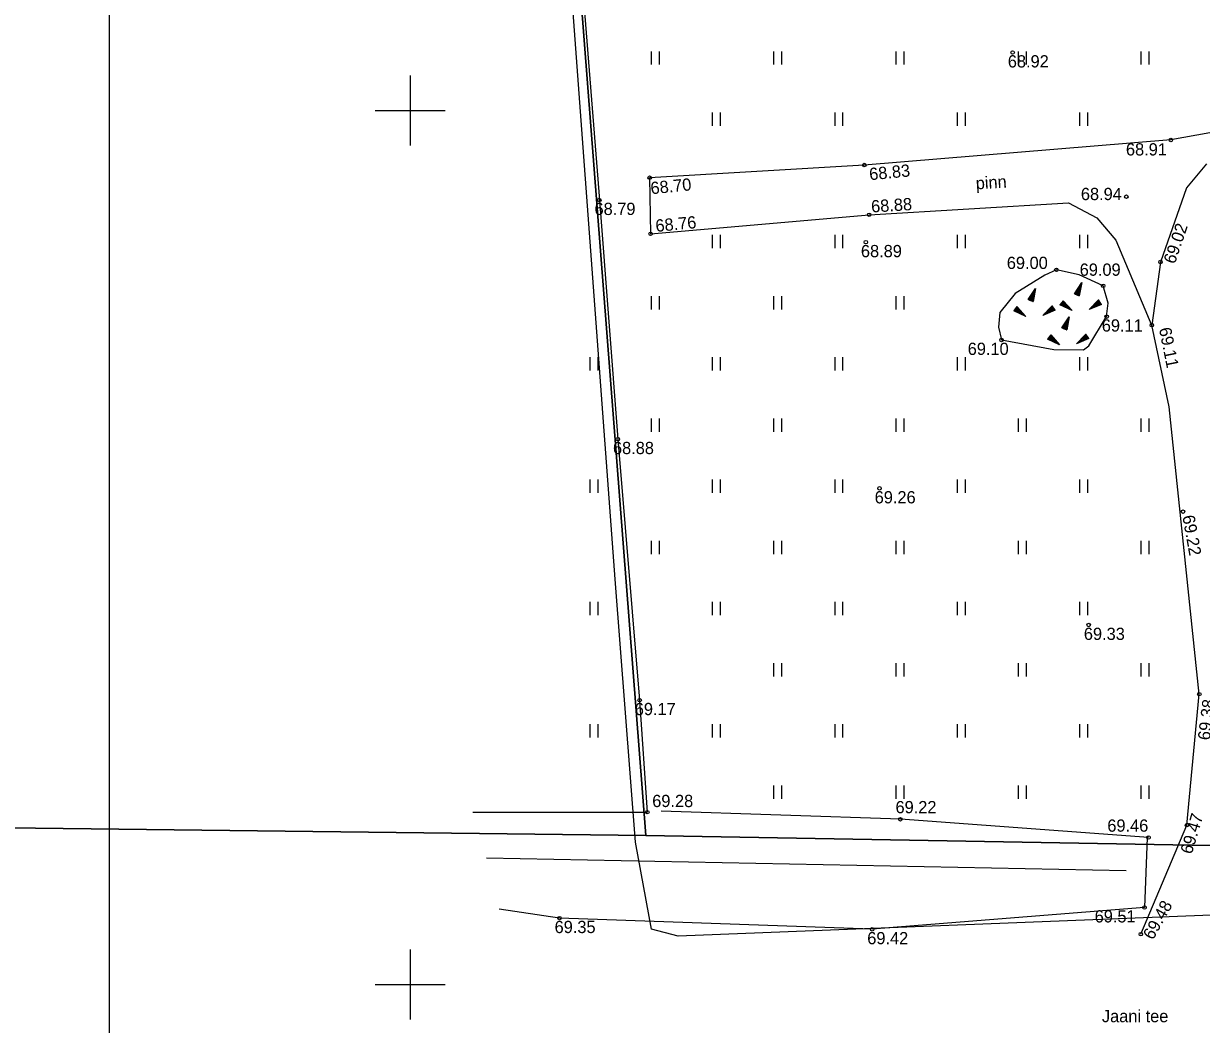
# Model space of a CAD drawing. Extents: x 635748 to 636239, y 6468720 to 6469065.
# Drawn here: x 635927.9 to 635995.2, y 6468847.7 to 6468905 of the extents above; entities that cross this region are included whole.
import ezdxf

# ---------------------------------------------------------------- set-up
doc = ezdxf.new("R2010")
doc.units = 0
for name, color, linetype in [('AED', 7, 'Continuous'), ('Default', 7, 'Continuous'), ('HALJASTUS', 7, 'Continuous'), ('KORGUS-EH2000', 7, 'Continuous'), ('MOOTPIIR', 7, 'Continuous'), ('PIIR', 7, 'Continuous'), ('PUU', 7, 'Continuous'), ('RELJEEF', 7, 'Continuous'), ('TEE', 7, 'Continuous'), ('VORK', 7, 'Continuous'), ('VORMISTUS', 7, 'Continuous')]:
    doc.layers.add(name, color=color, linetype=linetype)

# ---------------------------------------------------------------- blocks, each defined once
blk = doc.blocks.new('POINT_DISPLAY')
at = {"layer": 'Default'}
blk.add_line((0, 0), (0, 0), dxfattribs=at)

msp = doc.modelspace()

# ---------------------------------------------------------------- linework, layer by layer
at = {"layer": 'AED'}
for points in [[(635958.345, 6468925.457), (635959.631, 6468909.731), (635960.814, 6468894.875), (635961.87, 6468881.197), (635963.117, 6468866.262), (635963.555, 6468859.855)], [(635992.218, 6468858.403), (635978.027, 6468859.448), (635964.349, 6468859.908)]]:
    msp.add_lwpolyline(points, dxfattribs=at)
at = {"layer": 'HALJASTUS'}
for p, q in [((635963.772, 6468903.381), (635963.772, 6468902.619)), ((635964.228, 6468903.381), (635964.228, 6468902.619)), ((635970.772, 6468903.381), (635970.772, 6468902.619)), ((635971.228, 6468903.381), (635971.228, 6468902.619)), ((635977.772, 6468903.381), (635977.772, 6468902.619)), ((635978.228, 6468903.381), (635978.228, 6468902.619)), ((635984.772, 6468903.381), (635984.772, 6468902.619)), ((635985.228, 6468903.381), (635985.228, 6468902.619)), ((635991.772, 6468903.381), (635991.772, 6468902.619)), ((635992.228, 6468903.381), (635992.228, 6468902.619)), ((635967.272, 6468899.881), (635967.272, 6468899.119)), ((635967.728, 6468899.881), (635967.728, 6468899.119)), ((635974.272, 6468899.881), (635974.272, 6468899.119)), ((635974.728, 6468899.881), (635974.728, 6468899.119)), ((635981.272, 6468899.881), (635981.272, 6468899.119)), ((635981.728, 6468899.881), (635981.728, 6468899.119)), ((635988.272, 6468899.881), (635988.272, 6468899.119)), ((635988.728, 6468899.881), (635988.728, 6468899.119)), ((635967.272, 6468892.881), (635967.272, 6468892.119)), ((635967.728, 6468892.881), (635967.728, 6468892.119)), ((635974.272, 6468892.881), (635974.272, 6468892.119)), ((635974.728, 6468892.881), (635974.728, 6468892.119)), ((635981.272, 6468892.881), (635981.272, 6468892.119)), ((635981.728, 6468892.881), (635981.728, 6468892.119)), ((635988.272, 6468892.881), (635988.272, 6468892.119)), ((635988.728, 6468892.881), (635988.728, 6468892.119)), ((635963.772, 6468889.381), (635963.772, 6468888.619)), ((635964.228, 6468889.381), (635964.228, 6468888.619)), ((635970.772, 6468889.381), (635970.772, 6468888.619)), ((635971.228, 6468889.381), (635971.228, 6468888.619)), ((635977.772, 6468889.381), (635977.772, 6468888.619)), ((635978.228, 6468889.381), (635978.228, 6468888.619)), ((635960.272, 6468885.881), (635960.272, 6468885.119)), ((635960.728, 6468885.881), (635960.728, 6468885.119)), ((635967.272, 6468885.881), (635967.272, 6468885.119)), ((635967.728, 6468885.881), (635967.728, 6468885.119)), ((635974.272, 6468885.881), (635974.272, 6468885.119)), ((635974.728, 6468885.881), (635974.728, 6468885.119)), ((635981.272, 6468885.881), (635981.272, 6468885.119)), ((635981.728, 6468885.881), (635981.728, 6468885.119)), ((635988.272, 6468885.881), (635988.272, 6468885.119)), ((635988.728, 6468885.881), (635988.728, 6468885.119)), ((635963.772, 6468882.381), (635963.772, 6468881.619)), ((635964.228, 6468882.381), (635964.228, 6468881.619)), ((635970.772, 6468882.381), (635970.772, 6468881.619)), ((635971.228, 6468882.381), (635971.228, 6468881.619)), ((635977.772, 6468882.381), (635977.772, 6468881.619)), ((635978.228, 6468882.381), (635978.228, 6468881.619)), ((635984.772, 6468882.381), (635984.772, 6468881.619)), ((635985.228, 6468882.381), (635985.228, 6468881.619)), ((635991.772, 6468882.381), (635991.772, 6468881.619)), ((635992.228, 6468882.381), (635992.228, 6468881.619)), ((635960.272, 6468878.881), (635960.272, 6468878.119)), ((635960.728, 6468878.881), (635960.728, 6468878.119)), ((635967.272, 6468878.881), (635967.272, 6468878.119)), ((635967.728, 6468878.881), (635967.728, 6468878.119)), ((635974.272, 6468878.881), (635974.272, 6468878.119)), ((635974.728, 6468878.881), (635974.728, 6468878.119)), ((635981.272, 6468878.881), (635981.272, 6468878.119)), ((635981.728, 6468878.881), (635981.728, 6468878.119)), ((635988.272, 6468878.881), (635988.272, 6468878.119)), ((635988.728, 6468878.881), (635988.728, 6468878.119)), ((635963.772, 6468875.381), (635963.772, 6468874.619)), ((635964.228, 6468875.381), (635964.228, 6468874.619)), ((635970.772, 6468875.381), (635970.772, 6468874.619)), ((635971.228, 6468875.381), (635971.228, 6468874.619)), ((635977.772, 6468875.381), (635977.772, 6468874.619)), ((635978.228, 6468875.381), (635978.228, 6468874.619)), ((635984.772, 6468875.381), (635984.772, 6468874.619)), ((635985.228, 6468875.381), (635985.228, 6468874.619)), ((635991.772, 6468875.381), (635991.772, 6468874.619)), ((635992.228, 6468875.381), (635992.228, 6468874.619)), ((635960.272, 6468871.881), (635960.272, 6468871.119)), ((635960.728, 6468871.881), (635960.728, 6468871.119)), ((635967.272, 6468871.881), (635967.272, 6468871.119)), ((635967.728, 6468871.881), (635967.728, 6468871.119)), ((635974.272, 6468871.881), (635974.272, 6468871.119)), ((635974.728, 6468871.881), (635974.728, 6468871.119)), ((635981.272, 6468871.881), (635981.272, 6468871.119)), ((635981.728, 6468871.881), (635981.728, 6468871.119)), ((635988.272, 6468871.881), (635988.272, 6468871.119)), ((635988.728, 6468871.881), (635988.728, 6468871.119)), ((635970.772, 6468868.381), (635970.772, 6468867.619)), ((635971.228, 6468868.381), (635971.228, 6468867.619)), ((635977.772, 6468868.381), (635977.772, 6468867.619)), ((635978.228, 6468868.381), (635978.228, 6468867.619)), ((635984.772, 6468868.381), (635984.772, 6468867.619)), ((635985.228, 6468868.381), (635985.228, 6468867.619)), ((635991.772, 6468868.381), (635991.772, 6468867.619)), ((635992.228, 6468868.381), (635992.228, 6468867.619)), ((635960.272, 6468864.881), (635960.272, 6468864.119)), ((635960.728, 6468864.881), (635960.728, 6468864.119)), ((635967.272, 6468864.881), (635967.272, 6468864.119)), ((635967.728, 6468864.881), (635967.728, 6468864.119)), ((635974.272, 6468864.881), (635974.272, 6468864.119)), ((635974.728, 6468864.881), (635974.728, 6468864.119)), ((635981.272, 6468864.881), (635981.272, 6468864.119)), ((635981.728, 6468864.881), (635981.728, 6468864.119)), ((635988.272, 6468864.881), (635988.272, 6468864.119)), ((635988.728, 6468864.881), (635988.728, 6468864.119)), ((635970.772, 6468861.381), (635970.772, 6468860.619)), ((635971.228, 6468861.381), (635971.228, 6468860.619)), ((635977.772, 6468861.381), (635977.772, 6468860.619)), ((635978.228, 6468861.381), (635978.228, 6468860.619)), ((635984.772, 6468861.381), (635984.772, 6468860.619)), ((635985.228, 6468861.381), (635985.228, 6468860.619)), ((635991.772, 6468861.381), (635991.772, 6468860.619)), ((635992.228, 6468861.381), (635992.228, 6468860.619))]:
    msp.add_line(p, q, dxfattribs=at)
for points in [[(635953.585, 6468859.851), (635963.555, 6468859.855)], [(635992.15, 6468858.408), (635991.989, 6468854.403), (635976.412, 6468853.155), (635958.532, 6468853.796), (635955.083, 6468854.297)]]:
    msp.add_lwpolyline(points, dxfattribs=at)
at = {"layer": 'KORGUS-EH2000'}
for centre in [(635984.449, 6468903.316), (635993.496, 6468898.311), (635975.966, 6468896.878), (635963.688, 6468896.153), (635960.814, 6468894.875), (635990.951, 6468895.064), (635976.245, 6468894.032), (635963.744, 6468892.938), (635976.049, 6468892.461), (635986.95, 6468890.881), (635992.904, 6468891.325), (635989.624, 6468889.964), (635989.824, 6468888.206), (635992.406, 6468887.719), (635983.808, 6468886.87), (635961.87, 6468881.197), (635976.836, 6468878.378), (635994.186, 6468877.05), (635988.798, 6468870.565), (635995.124, 6468866.609), (635963.117, 6468866.262), (635963.555, 6468859.855), (635978.027, 6468859.448), (635994.417, 6468859.118), (635992.218, 6468858.403), (635958.532, 6468853.796), (635991.989, 6468854.403), (635976.412, 6468853.155), (635991.777, 6468852.878)]:
    msp.add_circle(centre, 0.1, dxfattribs=at)
at = {"layer": 'MOOTPIIR'}
msp.add_lwpolyline([(635963.797, 6468853.17), (635962.88, 6468858.144), (635961.721, 6468873.177), (635956.056, 6468949.615), (635980.073, 6468951.494), (636027.988, 6468955.636), (636027.632, 6468958.198), (636047.34, 6468956.664), (636049.173, 6468948.4), (636055.717, 6468920.577), (636058.746, 6468892.268), (636060.392, 6468880.002), (636065.178, 6468864.37), (636062.037, 6468853.525), (636058.223, 6468853.45), (636055.38, 6468856.367), (636037.617, 6468856.442), (636035.448, 6468852.216), (635996.294, 6468853.974), (635965.33, 6468852.759)], close=True, dxfattribs=at)
at = {"layer": 'PIIR'}
for points in [[(635963.47, 6468858.52), (635956.42, 6468949.54), (635978.78, 6468951.12), (636020.43, 6468954.09), (636042.63, 6468954.63), (636059.27, 6468856.82)], [(635834.95, 6468860.07), (635835.04, 6468845.06), (635761.29, 6468838.78), (635748.02, 6468886.84), (635778.53, 6468890.31), (635797.42, 6468892.45), (635819.78, 6468893.35), (635817.78, 6468939.28), (635819.75, 6468941.18), (635898.27, 6468945.98), (635956.42, 6468949.54), (635963.47, 6468858.52)], [(635761.29, 6468838.78), (635835.04, 6468845.06), (635834.95, 6468860.07), (635963.47, 6468858.52), (636059.27, 6468856.82), (636061.04, 6468846.44), (635977.89, 6468841.82), (635977.74, 6468837.91), (635763.65, 6468829.21)]]:
    msp.add_lwpolyline(points, close=True, dxfattribs=at)
at = {"layer": 'PUU'}
msp.add_line((635990.946, 6468856.496), (635954.36, 6468857.225), dxfattribs=at)
at = {"layer": 'RELJEEF'}
for p, q in [((635985.336, 6468889.179), (635985.756, 6468889.819)), ((635985.536, 6468889.479), (635985.706, 6468889.554)), ((635985.586, 6468889.554), (635985.716, 6468889.614)), ((635985.756, 6468889.819), (635985.616, 6468889.064)), ((635985.631, 6468889.629), (635985.731, 6468889.669)), ((635985.681, 6468889.704), (635985.741, 6468889.729)), ((635985.731, 6468889.779), (635985.751, 6468889.789)), ((635987.98, 6468889.517), (635988.4, 6468890.157)), ((635987.98, 6468889.517), (635988.305, 6468889.657)), ((635988.03, 6468889.592), (635988.315, 6468889.712)), ((635988.045, 6468889.492), (635988.295, 6468889.597)), ((635988.08, 6468889.667), (635988.33, 6468889.772)), ((635988.11, 6468889.462), (635988.285, 6468889.537)), ((635988.13, 6468889.742), (635988.255, 6468889.797)), ((635988.18, 6468889.817), (635988.35, 6468889.892)), ((635988.23, 6468889.892), (635988.36, 6468889.952)), ((635988.255, 6468889.797), (635988.34, 6468889.832)), ((635988.4, 6468890.157), (635988.26, 6468889.402)), ((635988.275, 6468889.967), (635988.375, 6468890.007)), ((635988.325, 6468890.042), (635988.385, 6468890.067)), ((635988.375, 6468890.117), (635988.395, 6468890.127)), ((635985.336, 6468889.179), (635985.661, 6468889.319)), ((635985.336, 6468889.179), (635985.616, 6468889.064)), ((635985.386, 6468889.254), (635985.671, 6468889.374)), ((635985.401, 6468889.154), (635985.651, 6468889.259)), ((635985.436, 6468889.329), (635985.686, 6468889.434)), ((635985.466, 6468889.124), (635985.641, 6468889.199)), ((635985.486, 6468889.404), (635985.611, 6468889.459)), ((635985.536, 6468889.099), (635985.631, 6468889.139)), ((635985.601, 6468889.074), (635985.616, 6468889.079)), ((635985.611, 6468889.459), (635985.696, 6468889.494)), ((635987.338, 6468889.116), (635987.153, 6468888.876)), ((635987.843, 6468888.546), (635987.153, 6468888.876)), ((635987.163, 6468888.891), (635987.168, 6468888.871)), ((635987.208, 6468888.946), (635987.223, 6468888.846)), ((635987.253, 6468889.006), (635987.278, 6468888.821)), ((635987.293, 6468889.061), (635987.328, 6468888.791)), ((635987.338, 6468889.116), (635987.843, 6468888.546)), ((635987.338, 6468889.116), (635987.383, 6468888.766)), ((635987.398, 6468889.051), (635987.438, 6468888.741)), ((635987.458, 6468888.981), (635987.493, 6468888.716)), ((635987.518, 6468888.916), (635987.533, 6468888.776)), ((635987.98, 6468889.517), (635988.26, 6468889.402)), ((635988.18, 6468889.437), (635988.275, 6468889.477)), ((635988.245, 6468889.412), (635988.26, 6468889.417)), ((635988.817, 6468888.611), (635989.357, 6468889.156)), ((635989.527, 6468888.906), (635988.817, 6468888.611)), ((635989.357, 6468888.836), (635989.092, 6468888.886)), ((635989.442, 6468888.871), (635989.137, 6468888.931)), ((635989.527, 6468888.906), (635989.177, 6468888.971)), ((635989.487, 6468888.961), (635989.222, 6468889.016)), ((635989.447, 6468889.021), (635989.262, 6468889.056)), ((635989.407, 6468889.081), (635989.307, 6468889.101)), ((635989.367, 6468889.141), (635989.347, 6468889.141)), ((635989.527, 6468888.906), (635989.357, 6468889.156)), ((635984.695, 6468888.778), (635984.51, 6468888.538)), ((635985.2, 6468888.208), (635984.51, 6468888.538)), ((635984.52, 6468888.553), (635984.525, 6468888.533)), ((635984.565, 6468888.608), (635984.58, 6468888.508)), ((635984.61, 6468888.668), (635984.635, 6468888.483)), ((635984.65, 6468888.723), (635984.685, 6468888.453)), ((635984.695, 6468888.778), (635985.2, 6468888.208)), ((635984.695, 6468888.778), (635984.74, 6468888.428)), ((635984.755, 6468888.713), (635984.795, 6468888.403)), ((635984.815, 6468888.643), (635984.85, 6468888.378)), ((635984.875, 6468888.578), (635984.89, 6468888.438)), ((635984.89, 6468888.438), (635984.905, 6468888.348)), ((635984.93, 6468888.508), (635984.96, 6468888.323)), ((635984.99, 6468888.443), (635985.01, 6468888.298)), ((635985.05, 6468888.373), (635985.065, 6468888.273)), ((635985.11, 6468888.308), (635985.12, 6468888.243)), ((635985.17, 6468888.238), (635985.175, 6468888.218)), ((635986.174, 6468888.273), (635986.714, 6468888.818)), ((635986.884, 6468888.568), (635986.174, 6468888.273)), ((635986.214, 6468888.288), (635986.199, 6468888.293)), ((635986.299, 6468888.323), (635986.239, 6468888.338)), ((635986.384, 6468888.358), (635986.279, 6468888.378)), ((635986.464, 6468888.393), (635986.324, 6468888.423)), ((635986.549, 6468888.428), (635986.364, 6468888.463)), ((635986.499, 6468888.488), (635986.409, 6468888.508)), ((635986.714, 6468888.498), (635986.449, 6468888.548)), ((635986.799, 6468888.533), (635986.494, 6468888.593)), ((635986.634, 6468888.463), (635986.499, 6468888.488)), ((635986.884, 6468888.568), (635986.534, 6468888.633)), ((635986.844, 6468888.623), (635986.579, 6468888.678)), ((635986.804, 6468888.683), (635986.619, 6468888.718)), ((635986.764, 6468888.743), (635986.664, 6468888.763)), ((635986.724, 6468888.803), (635986.704, 6468888.803)), ((635986.884, 6468888.568), (635986.714, 6468888.818)), ((635987.265, 6468887.558), (635987.685, 6468888.198)), ((635987.533, 6468888.776), (635987.548, 6468888.686)), ((635987.685, 6468888.198), (635987.545, 6468887.443)), ((635987.573, 6468888.846), (635987.603, 6468888.661)), ((635987.633, 6468888.781), (635987.653, 6468888.636)), ((635987.693, 6468888.711), (635987.708, 6468888.611)), ((635987.753, 6468888.646), (635987.763, 6468888.581)), ((635987.813, 6468888.576), (635987.818, 6468888.556)), ((635988.857, 6468888.626), (635988.842, 6468888.631)), ((635988.942, 6468888.661), (635988.882, 6468888.676)), ((635989.027, 6468888.696), (635988.922, 6468888.716)), ((635989.107, 6468888.731), (635988.967, 6468888.761)), ((635989.192, 6468888.766), (635989.007, 6468888.801)), ((635989.142, 6468888.826), (635989.052, 6468888.846)), ((635989.277, 6468888.801), (635989.142, 6468888.826)), ((635987.265, 6468887.558), (635987.59, 6468887.698)), ((635987.265, 6468887.558), (635987.545, 6468887.443)), ((635987.315, 6468887.633), (635987.6, 6468887.753)), ((635987.33, 6468887.533), (635987.58, 6468887.638)), ((635987.365, 6468887.708), (635987.615, 6468887.813)), ((635987.395, 6468887.503), (635987.57, 6468887.578)), ((635987.415, 6468887.783), (635987.54, 6468887.838)), ((635987.465, 6468887.858), (635987.635, 6468887.933)), ((635987.465, 6468887.478), (635987.56, 6468887.518)), ((635987.515, 6468887.933), (635987.645, 6468887.993)), ((635987.54, 6468887.838), (635987.625, 6468887.873)), ((635987.56, 6468888.008), (635987.66, 6468888.048)), ((635987.61, 6468888.083), (635987.67, 6468888.108)), ((635987.66, 6468888.158), (635987.68, 6468888.168)), ((635986.624, 6468887.157), (635986.439, 6468886.917)), ((635987.129, 6468886.587), (635986.439, 6468886.917)), ((635986.449, 6468886.932), (635986.454, 6468886.912)), ((635986.494, 6468886.987), (635986.509, 6468886.887)), ((635986.539, 6468887.047), (635986.564, 6468886.862)), ((635986.579, 6468887.102), (635986.614, 6468886.832)), ((635986.624, 6468887.157), (635987.129, 6468886.587)), ((635986.624, 6468887.157), (635986.669, 6468886.807)), ((635986.684, 6468887.092), (635986.724, 6468886.782)), ((635986.744, 6468887.022), (635986.779, 6468886.757)), ((635986.804, 6468886.957), (635986.819, 6468886.817)), ((635986.859, 6468886.887), (635986.889, 6468886.702)), ((635987.53, 6468887.453), (635987.545, 6468887.458)), ((635988.103, 6468886.652), (635988.643, 6468887.197)), ((635988.813, 6468886.947), (635988.103, 6468886.652)), ((635988.478, 6468886.807), (635988.293, 6468886.842)), ((635988.428, 6468886.867), (635988.338, 6468886.887)), ((635988.643, 6468886.877), (635988.378, 6468886.927)), ((635988.728, 6468886.912), (635988.423, 6468886.972)), ((635988.563, 6468886.842), (635988.428, 6468886.867)), ((635988.813, 6468886.947), (635988.463, 6468887.012)), ((635988.773, 6468887.002), (635988.508, 6468887.057)), ((635988.733, 6468887.062), (635988.548, 6468887.097)), ((635988.693, 6468887.122), (635988.593, 6468887.142)), ((635988.653, 6468887.182), (635988.633, 6468887.182)), ((635988.813, 6468886.947), (635988.643, 6468887.197)), ((635986.819, 6468886.817), (635986.834, 6468886.727)), ((635986.919, 6468886.822), (635986.939, 6468886.677)), ((635986.979, 6468886.752), (635986.994, 6468886.652)), ((635987.039, 6468886.687), (635987.049, 6468886.622)), ((635987.099, 6468886.617), (635987.104, 6468886.597)), ((635988.143, 6468886.667), (635988.128, 6468886.672)), ((635988.228, 6468886.702), (635988.168, 6468886.717)), ((635988.313, 6468886.737), (635988.208, 6468886.757)), ((635988.393, 6468886.772), (635988.253, 6468886.802))]:
    msp.add_line(p, q, dxfattribs=at)
msp.add_lwpolyline([(635986.95, 6468890.881), (635986.292, 6468890.583), (635984.586, 6468889.525), (635983.715, 6468888.445), (635983.637, 6468887.605), (635983.808, 6468886.87), (635986.809, 6468886.323), (635988.498, 6468886.305), (635988.815, 6468886.535), (635989.824, 6468888.206), (635989.911, 6468888.966), (635989.624, 6468889.964), (635988.26, 6468890.59), (635986.95, 6468890.881)], dxfattribs=at)
at = {"layer": 'TEE'}
for points in [[(636001.468, 6468899.745), (635993.496, 6468898.311), (635975.966, 6468896.878), (635963.688, 6468896.153), (635963.744, 6468892.938), (635976.245, 6468894.032), (635987.642, 6468894.713), (635989.255, 6468893.849), (635990.343, 6468892.583), (635992.401, 6468887.686)], [(635995.542, 6468896.937), (635994.386, 6468895.567), (635992.904, 6468891.325), (635992.406, 6468887.719)], [(635991.777, 6468852.878), (635994.417, 6468859.118), (635995.124, 6468866.609), (635993.399, 6468883.044), (635992.406, 6468887.719)]]:
    msp.add_lwpolyline(points, dxfattribs=at)
at = {"layer": 'VORK'}
for p, q in [((635950, 6468902), (635950, 6468898)), ((635948, 6468900), (635952, 6468900)), ((635950, 6468852), (635950, 6468848)), ((635948, 6468850), (635952, 6468850))]:
    msp.add_line(p, q, dxfattribs=at)
at = {"layer": 'VORMISTUS'}
msp.add_lwpolyline([(636126.841, 6468958.519), (636126.841, 6468817.885), (635932.795, 6468817.885), (635932.795, 6468958.519)], close=True, dxfattribs=at)

# ---------------------------------------------------------------- block references
at = {"layer": 'RELJEEF', "xscale": 50, "yscale": 50}
for p in [(635985.336, 6468889.179), (635987.338, 6468889.116), (635987.98, 6468889.517), (635989.527, 6468888.906), (635984.695, 6468888.778), (635986.884, 6468888.568), (635987.265, 6468887.558), (635986.624, 6468887.157), (635988.813, 6468886.947)]:
    msp.add_blockref('POINT_DISPLAY', p, dxfattribs=at)

# ---------------------------------------------------------------- texts
at = {"layer": 'KORGUS-EH2000'}
for s, p in [('68.92', (635984.172, 6468902.459)), ('68.91', (635990.928, 6468897.423)), ('68.94', (635988.351, 6468894.871)), ('68.79', (635960.537, 6468894.018)), ('68.89', (635975.772, 6468891.604)), ('69.00', (635984.115, 6468890.931)), ('69.09', (635988.282, 6468890.542)), ('69.11', (635989.547, 6468887.349)), ('69.10', (635981.879, 6468886.013)), ('68.88', (635961.593, 6468880.34)), ('69.26', (635976.559, 6468877.521)), ('69.33', (635988.521, 6468869.708)), ('69.17', (635962.84, 6468865.405)), ('69.28', (635963.838, 6468860.148)), ('69.22', (635977.75, 6468859.794)), ('69.46', (635989.863, 6468858.738)), ('69.51', (635989.139, 6468853.546)), ('69.35', (635958.255, 6468852.939)), ('69.42', (635976.135, 6468852.298))]:
    msp.add_text(s, height=0.7, dxfattribs=at).set_placement(p)
for s, rotation, p in [('68.83', 5.53688, (635976.28, 6468896.003)), ('68.70', 5.76263, (635963.775, 6468895.201)), ('68.88', 3.61096, (635976.377, 6468894.157)), ('68.76', 5.4102, (635964.055, 6468893.049)), ('69.02', 71.16509, (635993.72, 6468891.176)), ('69.11', 281.4271, (635992.812, 6468887.516)), ('69.22', 280.10188, (635994.152, 6468876.787)), ('69.38', 83.07278, (635995.726, 6468863.944)), ('69.47', 73.49564, (635994.693, 6468857.411)), ('69.48', 60.91115, (635992.474, 6468852.505))]:
    msp.add_text(s, height=0.7, rotation=rotation, dxfattribs=at).set_placement(p)
at = {"layer": 'PIIR'}
msp.add_text('Jaani tee', height=0.7, dxfattribs=at).set_placement((635989.554, 6468847.839))
at = {"layer": 'TEE'}
msp.add_text('pinn', height=0.7, rotation=3.65928, dxfattribs=at).set_placement((635982.359, 6468895.479))

doc.saveas('drawing.dxf')
